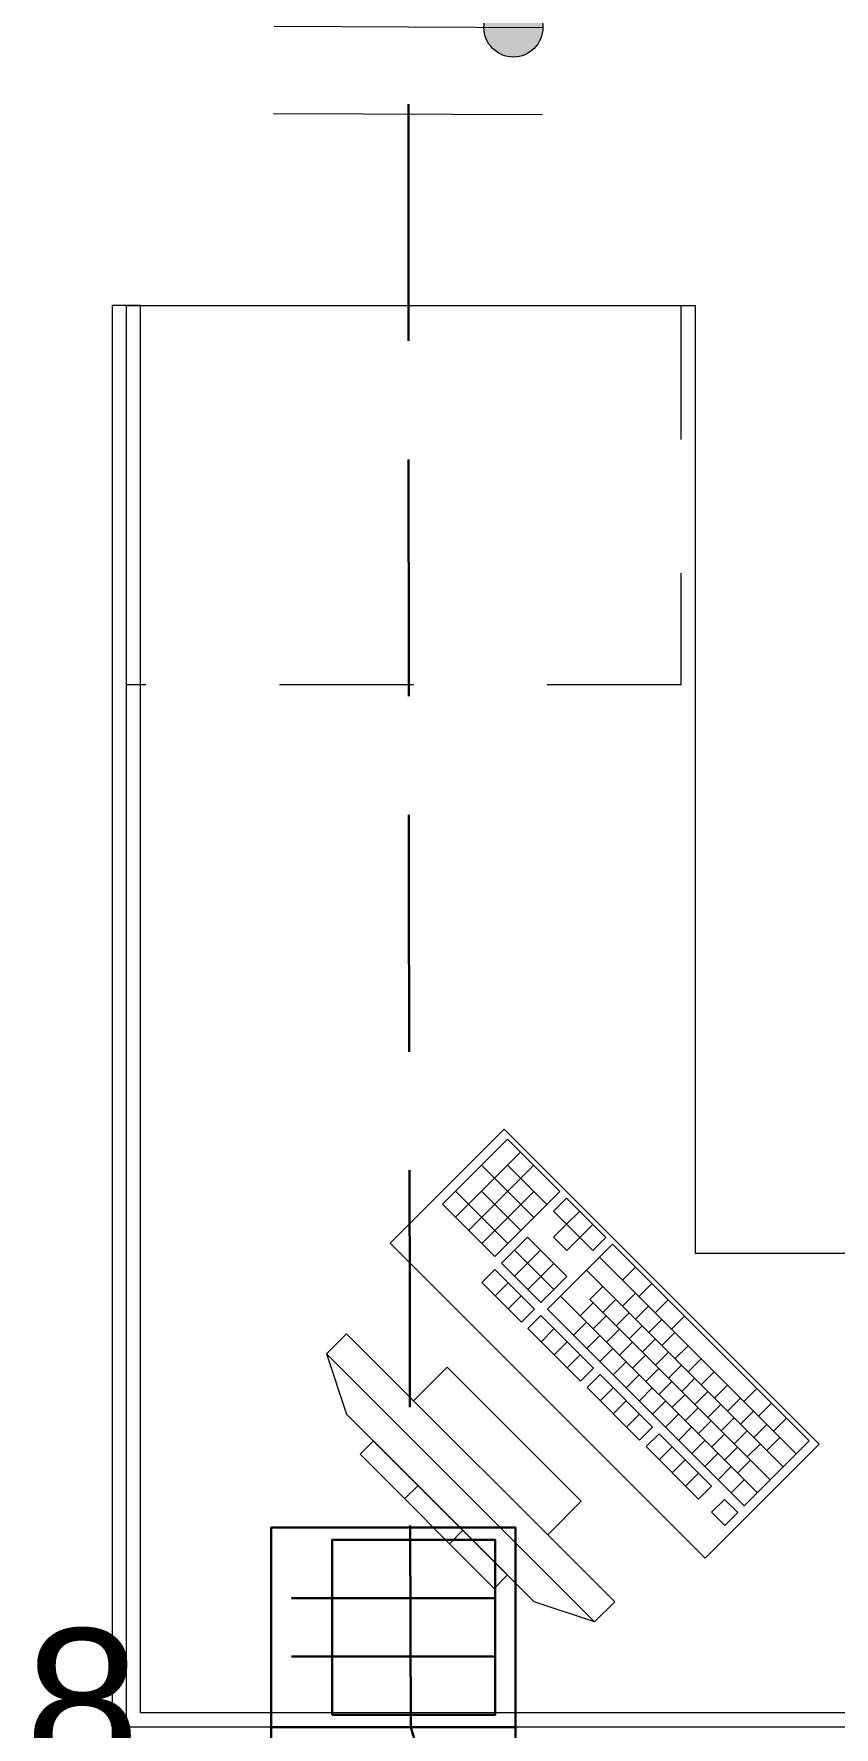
# Model space of a CAD drawing. Header units: inches. Extents: x -19 to 5698, y -728 to 92.
# Drawn here: x 411.378 to 412.223, y 12.412 to 14.199 of the extents above; entities that cross this region are included whole.
import ezdxf

# ---------------------------------------------------------------- set-up
doc = ezdxf.new("R2010")
doc.units = ezdxf.units.IN
doc.header["$MEASUREMENT"] = 0
for name, pattern in [('HIDDEN', [0.375, 0.25, -0.125]), ('Rayas', [0.282222, 0.141111, -0.141111]), ('RAYITAS', [0.375, 0.25, -0.125])]:
    doc.linetypes.add(name, pattern=pattern)
doc.layers.get('0').update_dxf_attribs({"color": 61})
for name, color, linetype, lineweight in [('00 conduct tomacorr', 120, 'HIDDEN', 30), ('00 IE LUZ EMERGENCIA', 253, 'Continuous', 0), ('T-TECHO-E', 150, 'Continuous', 20), ('TOMACORRIENTE', 22, 'RAYITAS', 9)]:
    doc.layers.add(name, color=color, linetype=linetype, lineweight=lineweight)
doc.layers.add('Interior - Mobiliario', color=7, linetype='Continuous')
doc.styles.add('Annotative', font='arial.ttf')

# ---------------------------------------------------------------- blocks, each defined once
blk = doc.blocks.new('a')
at = {"layer": 'TOMACORRIENTE', "ltscale": 0.05}
h = blk.add_hatch(color=4, dxfattribs=at)
edge = h.paths.add_edge_path()
edge.add_arc((0, 0.0752), 0.0211, 0, 360)
at = {"layer": 'TOMACORRIENTE', "color": 4}
for p, q in [((-0.1455, 0.0963), (-0.0515, 0.0963)), ((-0.0985, 0.0963), (-0.0985, -0.0966)), ((0, 0.0963), (0, -0.0963)), ((0.0623, -0.0963), (0.0623, 0.0963))]:
    blk.add_line(p, q, dxfattribs=at)
blk.add_circle((0, 0.0752), 0.0211, dxfattribs=at)
blk = doc.blocks.new('CABLE 3FACE')
at = {"layer": 'T-TECHO-E', "rotation": 59.94170052614085}
blk.add_blockref('a', (0, 0), dxfattribs=at)
blk = doc.blocks.new('CAJA POP UP 6 MODULOS')
at = {"layer": '00 conduct tomacorr', "linetype": 'Continuous'}
for p, q in [((-0.095, -0.165), (-0.095, -0.0151)), ((-0.052, -0.165), (-0.052, -0.0151)), ((0.052, -0.165), (0.052, -0.0151)), ((0.095, -0.165), (0.095, -0.0151)), ((0, -0.165), (0, -0.18))]:
    blk.add_line(p, q, dxfattribs=at)
for points in [[(-0.147, 0), (0.147, 0), (0.147, -0.18), (-0.147, -0.18)], [(0, 0), (0.147, 0), (0.147, -0.18), (0, -0.18)]]:
    blk.add_lwpolyline(points, close=True, dxfattribs=at)
for points in [[(-0.138, -0.045), (-0.009, -0.045), (-0.009, -0.165), (-0.138, -0.165), (-0.138, -0.045)], [(0.009, -0.045), (0.138, -0.045), (0.138, -0.165), (0.009, -0.165), (0.009, -0.045)]]:
    blk.add_lwpolyline(points, dxfattribs=at)
at = {"color": 1, "insert": (-0.1807, -0.168), "char_height": 0.05, "attachment_point": 1, "rotation": 180}
blk.add_mtext_dynamic_manual_height_columns('{\\fVerdana|b0|i0|c0|p34;2T}', width=0.000481, gutter_width=0.1561, heights=[0], dxfattribs=at)

msp = doc.modelspace()

# ---------------------------------------------------------------- linework, layer by layer
at = {"layer": '00 conduct tomacorr'}
for centre, radius, start, end in [((1058.5133, 14.2062, 0.0003), 646.7398, 179.8410815, 180.1589185), ((415.1527, 13.2687, 0.0002), 3.4836, 194.2309, 272.7392)]:
    msp.add_arc(centre, radius, start, end, dxfattribs=at)
at = {"layer": 'Interior - Mobiliario', "color": 175, "linetype": 'Continuous', "lineweight": 13}
for p, q in [((411.491, 13.9123), (411.461, 13.9123)), ((411.461, 13.9123), (411.461, 12.4273)), ((411.491, 12.4273), (411.491, 13.9123)), ((411.878, 13.0328), (411.8095, 12.9642)), ((411.9334, 12.9774), (411.878, 13.0328)), ((411.8919, 13.019), (411.8233, 12.9504)), ((411.9057, 13.0051), (411.8371, 12.9365)), ((411.906, 12.95), (411.8506, 13.0054)), ((411.9197, 12.9637), (411.8782, 13.0052)), ((411.8786, 12.9226), (411.8232, 12.978)), ((411.8923, 12.9363), (411.8507, 12.9778)), ((411.9058, 12.9775), (411.851, 12.9227)), ((411.8648, 12.9088), (411.9334, 12.9774)), ((411.8095, 12.9642), (411.8648, 12.9088)), ((411.9403, 12.9705), (411.9266, 12.9568)), ((411.9266, 12.9568), (411.9405, 12.9429)), ((411.9819, 12.9289), (411.9403, 12.9705)), ((411.9542, 12.9566), (411.9405, 12.9429)), ((411.9405, 12.9429), (411.9268, 12.9292)), ((411.9543, 12.9291), (411.9405, 12.9429)), ((411.968, 12.9428), (411.9543, 12.9291)), ((411.8992, 12.9294), (411.8718, 12.9019)), ((411.9407, 12.8878), (411.8992, 12.9294)), ((411.9888, 12.922), (411.9202, 12.8535)), ((411.9268, 12.9292), (411.9406, 12.9154)), ((411.9406, 12.9154), (411.9543, 12.9291)), ((411.9543, 12.9291), (411.9682, 12.9152)), ((411.9682, 12.9152), (411.9819, 12.9289)), ((412.1965, 12.7143), (411.9888, 12.922)), ((411.8718, 12.9019), (411.9133, 12.8604)), ((411.927, 12.8741), (411.8855, 12.9156)), ((411.913, 12.9155), (411.8856, 12.8881)), ((411.9269, 12.9017), (411.8995, 12.8742)), ((412.1828, 12.7006), (411.9751, 12.9083)), ((411.8649, 12.8951), (411.8512, 12.8814)), ((411.9065, 12.8535), (411.8649, 12.8951)), ((411.9133, 12.8604), (411.9407, 12.8878)), ((412.1691, 12.6869), (411.9614, 12.8946)), ((412.013, 12.8978), (411.9993, 12.8841)), ((411.8512, 12.8814), (411.8927, 12.8398)), ((411.8788, 12.8812), (411.865, 12.8675)), ((411.8926, 12.8674), (411.8789, 12.8537)), ((412.1417, 12.6595), (411.9339, 12.8672)), ((411.9787, 12.8773), (411.965, 12.8636)), ((412.0132, 12.8702), (411.9995, 12.8565)), ((412.0303, 12.8805), (412.0166, 12.8668)), ((411.8927, 12.8398), (411.9065, 12.8535)), ((411.9134, 12.8466), (411.8997, 12.8329)), ((411.9688, 12.7912), (411.9134, 12.8466)), ((411.9202, 12.8535), (412.1279, 12.6457)), ((411.9684, 12.8601), (411.9547, 12.8464)), ((412.1554, 12.6732), (411.965, 12.8636)), ((411.9925, 12.8634), (411.9788, 12.8497)), ((412.0064, 12.8496), (411.9927, 12.8359)), ((412.027, 12.8564), (412.0133, 12.8427)), ((412.0477, 12.8632), (412.0339, 12.8495)), ((411.8997, 12.8329), (411.9551, 12.7775)), ((411.9272, 12.8328), (411.9135, 12.819)), ((411.9616, 12.8395), (411.9479, 12.8258)), ((411.9823, 12.8463), (411.9686, 12.8326)), ((411.9961, 12.8324), (411.9824, 12.8187)), ((412.0202, 12.8357), (412.0065, 12.822)), ((412.0409, 12.8425), (412.0271, 12.8288)), ((412.0547, 12.8287), (412.041, 12.815)), ((412.065, 12.8459), (412.0512, 12.8322)), ((411.7084, 12.8275), (411.6871, 12.8063)), ((411.9912, 12.5446), (411.7084, 12.8275)), ((411.9411, 12.8189), (411.9274, 12.8052)), ((411.9755, 12.8256), (411.9618, 12.8119)), ((411.9893, 12.8118), (411.9756, 12.7981)), ((412.01, 12.8186), (411.9963, 12.8049)), ((412.0341, 12.8219), (412.0204, 12.8082)), ((412.0686, 12.8148), (412.0548, 12.8011)), ((411.6871, 12.8063), (411.97, 12.5234)), ((411.6871, 12.8063), (411.7084, 12.7426)), ((411.9549, 12.8051), (411.9412, 12.7913)), ((412.0032, 12.7979), (411.9895, 12.7842)), ((412.0238, 12.8047), (412.0101, 12.791)), ((412.0479, 12.8081), (412.0342, 12.7943)), ((412.0618, 12.7942), (412.0481, 12.7805)), ((412.0824, 12.801), (412.0687, 12.7873)), ((411.8144, 12.7921), (411.7791, 12.7568)), ((411.9558, 12.6507), (411.8144, 12.7921)), ((411.9551, 12.7775), (411.9688, 12.7912)), ((411.9757, 12.7843), (411.962, 12.7706)), ((412.0311, 12.7289), (411.9757, 12.7843)), ((412.017, 12.7841), (412.0033, 12.7704)), ((412.0377, 12.7909), (412.024, 12.7772)), ((412.0515, 12.777), (412.0378, 12.7633)), ((412.0756, 12.7804), (412.0619, 12.7666)), ((412.0963, 12.7871), (412.0825, 12.7734)), ((411.962, 12.7706), (412.0174, 12.7152)), ((411.9895, 12.7704), (411.9758, 12.7567)), ((412.0309, 12.7702), (412.0172, 12.7565)), ((412.0654, 12.7632), (412.0516, 12.7495)), ((412.0895, 12.7665), (412.0757, 12.7528)), ((412.1101, 12.7733), (412.0964, 12.7596)), ((412.1239, 12.7595), (412.1102, 12.7457)), ((412.1411, 12.7697), (412.1274, 12.756)), ((411.9063, 12.5446), (411.7084, 12.7426)), ((411.7791, 12.7568), (411.9205, 12.6154)), ((412.0034, 12.7566), (411.9897, 12.7429)), ((412.0172, 12.7427), (412.0035, 12.729)), ((412.0447, 12.7564), (412.031, 12.7427)), ((412.0586, 12.7425), (412.0449, 12.7288)), ((412.0792, 12.7493), (412.0655, 12.7356)), ((412.1033, 12.7527), (412.0896, 12.7389)), ((412.1378, 12.7456), (412.1241, 12.7319)), ((412.1567, 12.7541), (412.143, 12.7404)), ((412.0174, 12.7152), (412.0311, 12.7289)), ((412.038, 12.722), (412.0243, 12.7083)), ((412.0934, 12.6666), (412.038, 12.722)), ((412.0724, 12.7287), (412.0587, 12.715)), ((412.0931, 12.7355), (412.0793, 12.7218)), ((412.1069, 12.7216), (412.0932, 12.7079)), ((412.1172, 12.7388), (412.1034, 12.7251)), ((412.131, 12.725), (412.1173, 12.7113)), ((412.1516, 12.7318), (412.1379, 12.718)), ((412.1723, 12.7385), (412.1586, 12.7248)), ((411.7366, 12.7144), (411.7225, 12.7002)), ((411.8781, 12.5729), (411.7366, 12.7144)), ((412.0243, 12.7083), (412.0797, 12.6529)), ((412.0519, 12.7081), (412.0381, 12.6944)), ((412.0863, 12.7148), (412.0726, 12.7011)), ((412.1208, 12.7078), (412.107, 12.6941)), ((412.1279, 12.6457), (412.1965, 12.7143)), ((412.1449, 12.7111), (412.1311, 12.6974)), ((412.1655, 12.7179), (412.1518, 12.7042)), ((411.7225, 12.7002), (411.8639, 12.5588)), ((412.0657, 12.6943), (412.052, 12.6806)), ((412.1001, 12.701), (412.0864, 12.6873)), ((412.114, 12.6872), (412.1002, 12.6734)), ((412.1346, 12.6939), (412.1209, 12.6802)), ((412.0795, 12.6804), (412.0658, 12.6667)), ((412.1278, 12.6733), (412.1141, 12.6596)), ((411.7838, 12.6672), (411.7696, 12.6531)), ((411.9205, 12.6154), (411.9558, 12.6507)), ((412.0797, 12.6529), (412.0934, 12.6666)), ((412.1072, 12.6527), (412.0935, 12.639)), ((412.1211, 12.6389), (412.1072, 12.6527)), ((412.0935, 12.639), (412.1074, 12.6252)), ((412.1074, 12.6252), (412.1211, 12.6389)), ((411.8309, 12.6201), (411.8168, 12.6059)), ((411.8639, 12.5588), (411.8781, 12.5729)), ((411.97, 12.5234), (411.9063, 12.5446)), ((411.97, 12.5234), (411.9912, 12.5446)), ((411.461, 12.4273), (411.461, 12.3973)), ((412.776, 12.4273), (411.491, 12.4273))]:
    msp.add_line(p, q, dxfattribs=at)
at = {"layer": 'Interior - Mobiliario', "color": 175, "linetype": 'Rayas', "lineweight": 13}
for p, q in [((412.061, 13.9123), (412.061, 13.5123)), ((412.061, 13.5123), (411.476, 13.5123))]:
    msp.add_line(p, q, dxfattribs=at)
at = {"layer": 'Interior - Mobiliario', "color": 175, "linetype": 'Continuous', "lineweight": 13, "flags": 128}
for points in [[(411.476, 12.4123), (411.476, 13.9123), (412.076, 13.9123), (412.076, 12.9123), (412.776, 12.9123), (412.776, 12.4123)], [(412.0867, 12.5906), (412.2069, 12.7108), (411.8745, 13.0432), (411.7543, 12.9229)], [(411.476, 12.4123), (411.476, 10.9123), (412.076, 10.9123), (412.076, 11.9123), (412.776, 11.9123), (412.776, 12.4123)]]:
    msp.add_lwpolyline(points, close=True, dxfattribs=at)

# ---------------------------------------------------------------- block references
at = {"layer": '00 conduct tomacorr'}
for name, p, xscale, yscale, zscale, rotation in [('CABLE 3FACE', (411.7736, 14.2062, 0.0003), 1.47256122672843, 1.47256122672843, 1.47256122672843, 209.7894777823319), ('CAJA POP UP 6 MODULOS', (411.6286, 12.4123), 1.432830642179531, 1.432830642179531, 1.432830642179531, 89.99999999999997)]:
    msp.add_blockref(name, p, dxfattribs=dict(at, xscale=xscale, yscale=yscale, zscale=zscale, rotation=rotation))

# ---------------------------------------------------------------- texts
at = {"layer": '00 IE LUZ EMERGENCIA', "style": 'Annotative'}
msp.add_attdef('8', (411.3689, 12.36, -0.0001), '', height=0.1562, dxfattribs=at)

doc.saveas('drawing.dxf')
